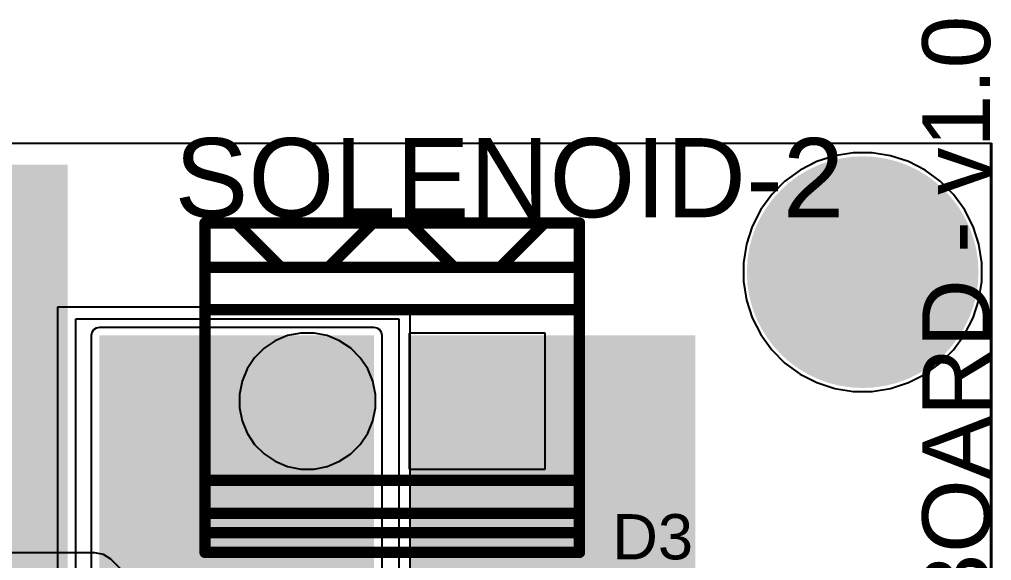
# Model space of a CAD drawing. Header units: millimetres. Extents: x 0.2 to 61.8, y 0.1 to 56.6.
# Drawn here: x 39.94 to 61.77, y 44.4 to 56.55 of the extents above; entities that cross this region are included whole.
import ezdxf

# ---------------------------------------------------------------- set-up
doc = ezdxf.new("R2010")
doc.units = ezdxf.units.MM
for name, color, linetype in [('BottomLayer', 5, 'Continuous'), ('BottomSolder', 6, 'Continuous'), ('MultiLayer', 9, 'Continuous'), ('PadHoleLayer', 156, 'Continuous'), ('TopLayer', 1, 'Continuous'), ('TopOverlay', 2, 'Continuous'), ('TopSolder', 216, 'Continuous')]:
    doc.layers.add(name, color=color, linetype=linetype)
doc.styles.add('Arial', font='', dxfattribs={"height": 0.2})
doc.styles.get('Arial').set_extended_font_data('Arial')

# ---------------------------------------------------------------- blocks, each defined once
blk = doc.blocks.new('DB125_3_81_2P_BK_S_39')
at = {"layer": 'BottomLayer'}
blk.add_hatch(color=5, dxfattribs=at).paths.add_polyline_path([(-3.255, 1.35), (-0.555, 1.35), (-0.555, -1.35), (-3.255, -1.35)])
h = blk.add_hatch(color=5, dxfattribs=at)
edge = h.paths.add_edge_path()
edge.add_arc((1.905, 0), 1.35, 0, 360)
at = {"layer": 'BottomSolder'}
blk.add_hatch(color=6, dxfattribs=at).paths.add_polyline_path([(-3.306, 1.401), (-0.504, 1.401), (-0.504, -1.401), (-3.306, -1.401)])
h = blk.add_hatch(color=6, dxfattribs=at)
edge = h.paths.add_edge_path()
edge.add_arc((1.905, 0), 1.401, 0, 360)
at = {"layer": 'MultiLayer'}
blk.add_hatch(color=9, dxfattribs=at).paths.add_polyline_path([(-3.255, 1.35), (-0.555, 1.35), (-0.555, -1.35), (-3.255, -1.35)])
h = blk.add_hatch(color=9, dxfattribs=at)
edge = h.paths.add_edge_path()
edge.add_arc((1.905, 0), 1.35, 0, 360)
at = {"layer": 'PadHoleLayer'}
h = blk.add_hatch(color=156, dxfattribs=at)
edge = h.paths.add_edge_path()
edge.add_arc((-1.905, 0), 0.675, 0, 360)
h = blk.add_hatch(color=156, dxfattribs=at)
edge = h.paths.add_edge_path()
edge.add_arc((1.905, 0), 0.675, 0, 360)
at = {"layer": 'TopLayer'}
blk.add_hatch(color=1, dxfattribs=at).paths.add_polyline_path([(-3.255, 1.35), (-0.555, 1.35), (-0.555, -1.35), (-3.255, -1.35)])
h = blk.add_hatch(color=1, dxfattribs=at)
edge = h.paths.add_edge_path()
edge.add_arc((1.905, 0), 1.35, 0, 360)
at = {"layer": 'TopSolder'}
blk.add_hatch(color=216, dxfattribs=at).paths.add_polyline_path([(-3.306, 1.401), (-0.504, 1.401), (-0.504, -1.401), (-3.306, -1.401)])
h = blk.add_hatch(color=216, dxfattribs=at)
edge = h.paths.add_edge_path()
edge.add_arc((1.905, 0), 1.401, 0, 360)
at = {"layer": 'TopOverlay', "const_width": 0.254}
for points in [[(-4.205, 3.4), (-4.205, -4)], [(4.205, 3.4), (-4.205, 3.4)], [(4.205, 3.4), (4.205, -4)], [(4.205, 2.957), (-4.205, 2.957)], [(4.205, 2.522), (-4.205, 2.522)], [(4.205, 1.778), (-4.205, 1.778)], [(4.205, -2.054), (-4.205, -2.054)], [(4.205, -3), (-4.205, -3)], [(-2.424, -3), (-3.424, -4)], [(-1.392, -3), (-1.402, -3)], [(-0.392, -4), (-1.392, -3)], [(1.432, -3), (0.432, -4)], [(2.562, -3), (2.562, -3.064)], [(3.498, -4), (2.562, -3.064)], [(4.205, -4), (-4.205, -4)], [(-3.424, -4), (-3.427, -4)], [(0.432, -4), (0.403, -4)]]:
    blk.add_lwpolyline(points, dxfattribs=at)
at = {"layer": 'TopOverlay', "const_width": 0.127}
for points in [[(-4.269, 3.4, 1), (-4.142, 3.4, 1)], [(-4.269, 3.4, 1), (-4.142, 3.4, 1)], [(4.142, 3.4, 1), (4.269, 3.4, 1)], [(4.142, 3.4, 1), (4.269, 3.4, 1)], [(-4.269, 2.957, 1), (-4.142, 2.957, 1)], [(4.142, 2.957, 1), (4.269, 2.957, 1)], [(-4.269, 2.522, 1), (-4.142, 2.522, 1)], [(4.142, 2.522, 1), (4.269, 2.522, 1)], [(-4.269, 1.778, 1), (-4.142, 1.778, 1)], [(4.142, 1.778, 1), (4.269, 1.778, 1)], [(-4.269, -2.054, 1), (-4.142, -2.054, 1)], [(4.142, -2.054, 1), (4.269, -2.054, 1)], [(-4.269, -3, 1), (-4.142, -3, 1)], [(-2.488, -3, 1), (-2.361, -3, 1)], [(-1.465, -3, 1), (-1.338, -3, 1)], [(-1.456, -3, 1), (-1.329, -3, 1)], [(-1.456, -3, 1), (-1.329, -3, 1)], [(1.369, -3, 1), (1.496, -3, 1)], [(2.499, -3, 1), (2.626, -3, 1)], [(2.499, -3.064, 1), (2.626, -3.064, 1)], [(2.499, -3.064, 1), (2.626, -3.064, 1)], [(4.142, -3, 1), (4.269, -3, 1)], [(-4.269, -4, 1), (-4.142, -4, 1)], [(-4.269, -4, 1), (-4.142, -4, 1)], [(-3.49, -4, 1), (-3.363, -4, 1)], [(-3.488, -4, 1), (-3.361, -4, 1)], [(-3.488, -4, 1), (-3.361, -4, 1)], [(-0.456, -4, 1), (-0.329, -4, 1)], [(0.34, -4, 1), (0.467, -4, 1)], [(0.369, -4, 1), (0.496, -4, 1)], [(0.369, -4, 1), (0.496, -4, 1)], [(3.434, -4, 1), (3.561, -4, 1)], [(4.142, -4, 1), (4.269, -4, 1)], [(4.141, -4, 1), (4.268, -4, 1)]]:
    blk.add_lwpolyline(points, format="xyb", close=True, dxfattribs=at)

msp = doc.modelspace()

# ---------------------------------------------------------------- hatches: boundary and pattern name
at = {"layer": 'BottomLayer'}
h = msp.add_hatch(color=5, dxfattribs=at)
edge = h.paths.add_edge_path()
edge.add_arc((58.877, 50.876), 2.5, 0, 360)
at = {"layer": 'BottomSolder'}
h = msp.add_hatch(color=6, dxfattribs=at)
edge = h.paths.add_edge_path()
edge.add_arc((58.877, 50.876), 2.602, 0, 360)
at = {"layer": 'MultiLayer'}
h = msp.add_hatch(color=9, dxfattribs=at)
edge = h.paths.add_edge_path()
edge.add_arc((58.877, 50.876), 2.5, 0, 360)
at = {"layer": 'PadHoleLayer'}
h = msp.add_hatch(color=156, dxfattribs=at)
edge = h.paths.add_edge_path()
edge.add_arc((58.877, 50.876), 2.5, 0, 360)
at = {"layer": 'TopLayer'}
for points in [[(36.929, 33.68), (41.021, 33.68), (41.021, 53.289), (36.929, 53.289)], [(41.732, 49.454), (41.732, 36.474), (47.904, 36.474), (47.904, 49.454)], [(48.717, 49.454), (48.717, 38.811), (55.118, 38.811), (55.118, 49.454)]]:
    msp.add_hatch(color=1, dxfattribs=at).paths.add_polyline_path(points)
h = msp.add_hatch(color=1, dxfattribs=at)
edge = h.paths.add_edge_path()
edge.add_arc((58.877, 50.876), 2.5, 0, 360)
at = {"layer": 'TopSolder'}
h = msp.add_hatch(color=216, dxfattribs=at)
edge = h.paths.add_edge_path()
edge.add_arc((58.877, 50.876), 2.602, 0, 360)

# ---------------------------------------------------------------- linework, layer by layer
at = {"layer": 'BottomLayer'}
for p, q in [((0.152, 53.772), (61.747, 53.772)), ((61.747, 53.772), (61.747, 0.127)), ((58.666, 53.554), (58.25, 53.488)), ((59.088, 53.554), (58.666, 53.554)), ((59.504, 53.488), (59.088, 53.554)), ((57.849, 53.358), (57.474, 53.166)), ((58.25, 53.488), (57.849, 53.358)), ((59.905, 53.358), (59.504, 53.488)), ((60.281, 53.166), (59.905, 53.358)), ((57.474, 53.166), (57.133, 52.919)), ((60.622, 52.919), (60.281, 53.166)), ((57.133, 52.919), (56.835, 52.621)), ((60.92, 52.621), (60.622, 52.919)), ((56.835, 52.621), (56.587, 52.28)), ((61.167, 52.28), (60.92, 52.621)), ((56.587, 52.28), (56.396, 51.904)), ((61.359, 51.904), (61.167, 52.28)), ((56.396, 51.904), (56.265, 51.503)), ((61.489, 51.503), (61.359, 51.904)), ((56.265, 51.503), (56.199, 51.087)), ((61.555, 51.087), (61.489, 51.503)), ((56.199, 51.087), (56.199, 50.665)), ((61.555, 50.665), (61.555, 51.087)), ((56.199, 50.665), (56.265, 50.249)), ((61.489, 50.249), (61.555, 50.665)), ((56.265, 50.249), (56.396, 49.848)), ((61.359, 49.848), (61.489, 50.249)), ((56.396, 49.848), (56.587, 49.473)), ((61.167, 49.473), (61.359, 49.848)), ((45.96, 49.45), (45.682, 49.335)), ((46.255, 49.508), (45.96, 49.45)), ((46.556, 49.508), (46.255, 49.508)), ((46.851, 49.45), (46.556, 49.508)), ((47.129, 49.335), (46.851, 49.45)), ((51.744, 49.508), (48.688, 49.508)), ((48.688, 49.508), (48.688, 46.453)), ((51.744, 46.453), (51.744, 49.508)), ((56.587, 49.473), (56.835, 49.132)), ((60.92, 49.132), (61.167, 49.473)), ((45.432, 49.167), (45.219, 48.955)), ((45.682, 49.335), (45.432, 49.167)), ((47.38, 49.167), (47.129, 49.335)), ((47.593, 48.955), (47.38, 49.167)), ((56.835, 49.132), (57.133, 48.834)), ((60.622, 48.834), (60.92, 49.132)), ((45.219, 48.955), (45.052, 48.704)), ((47.76, 48.704), (47.593, 48.955)), ((45.052, 48.704), (44.937, 48.426)), ((47.875, 48.426), (47.76, 48.704)), ((57.133, 48.834), (57.474, 48.586)), ((60.281, 48.586), (60.622, 48.834)), ((57.474, 48.586), (57.849, 48.395)), ((59.905, 48.395), (60.281, 48.586)), ((44.937, 48.426), (44.878, 48.131)), ((47.934, 48.131), (47.875, 48.426)), ((57.849, 48.395), (58.25, 48.264)), ((58.25, 48.264), (58.666, 48.198)), ((59.088, 48.198), (59.504, 48.264)), ((59.504, 48.264), (59.905, 48.395)), ((44.878, 48.131), (44.878, 47.83)), ((47.934, 47.83), (47.934, 48.131)), ((58.666, 48.198), (59.088, 48.198)), ((44.878, 47.83), (44.937, 47.535)), ((47.875, 47.535), (47.934, 47.83)), ((44.937, 47.535), (45.052, 47.257)), ((47.76, 47.257), (47.875, 47.535)), ((45.052, 47.257), (45.219, 47.007)), ((47.593, 47.007), (47.76, 47.257)), ((45.219, 47.007), (45.432, 46.794)), ((47.38, 46.794), (47.593, 47.007)), ((45.432, 46.794), (45.682, 46.627)), ((47.129, 46.627), (47.38, 46.794)), ((45.682, 46.627), (45.96, 46.512)), ((45.96, 46.512), (46.255, 46.453)), ((46.556, 46.453), (46.851, 46.512)), ((46.851, 46.512), (47.129, 46.627)), ((46.255, 46.453), (46.556, 46.453)), ((48.688, 46.453), (51.744, 46.453)), ((41.631, 44.574), (25.203, 44.574)), ((41.824, 44.536), (41.631, 44.574)), ((41.988, 44.426), (41.824, 44.536)), ((45.493, 40.921), (41.988, 44.426))]:
    msp.add_line(p, q, dxfattribs=at)
at = {"layer": 'TopLayer'}
for p, q in [((27.94, 53.772), (61.773, 53.772)), ((61.773, 53.772), (61.773, 0.33)), ((58.666, 53.554), (58.25, 53.488)), ((59.088, 53.554), (58.666, 53.554)), ((59.504, 53.488), (59.088, 53.554)), ((57.849, 53.358), (57.474, 53.166)), ((58.25, 53.488), (57.849, 53.358)), ((59.905, 53.358), (59.504, 53.488)), ((60.281, 53.166), (59.905, 53.358)), ((57.474, 53.166), (57.133, 52.919)), ((60.622, 52.919), (60.281, 53.166)), ((57.133, 52.919), (56.835, 52.621)), ((60.92, 52.621), (60.622, 52.919)), ((56.835, 52.621), (56.587, 52.28)), ((61.167, 52.28), (60.92, 52.621)), ((56.587, 52.28), (56.396, 51.904)), ((61.359, 51.904), (61.167, 52.28)), ((56.396, 51.904), (56.265, 51.503)), ((61.489, 51.503), (61.359, 51.904)), ((56.265, 51.503), (56.199, 51.087)), ((61.555, 51.087), (61.489, 51.503)), ((56.199, 51.087), (56.199, 50.665)), ((61.555, 50.665), (61.555, 51.087)), ((56.199, 50.665), (56.265, 50.249)), ((61.489, 50.249), (61.555, 50.665)), ((56.265, 50.249), (56.396, 49.848)), ((61.359, 49.848), (61.489, 50.249)), ((48.717, 50.089), (40.792, 50.089)), ((40.792, 50.089), (40.792, 38.1)), ((48.717, 49.83), (48.717, 50.089)), ((41.202, 34.725), (41.202, 49.83)), ((41.202, 49.83), (48.458, 49.83)), ((48.458, 49.83), (48.458, 38.223)), ((48.717, 38.223), (48.717, 49.83)), ((56.396, 49.848), (56.587, 49.473)), ((61.167, 49.473), (61.359, 49.848)), ((41.604, 49.582), (41.565, 49.523)), ((41.663, 49.621), (41.604, 49.582)), ((41.732, 49.635), (41.663, 49.621)), ((47.904, 49.635), (41.732, 49.635)), ((47.974, 49.621), (47.904, 49.635)), ((48.033, 49.582), (47.974, 49.621)), ((48.072, 49.523), (48.033, 49.582)), ((41.565, 49.523), (41.551, 49.454)), ((41.551, 49.454), (41.551, 36.474)), ((48.086, 49.454), (48.072, 49.523)), ((48.086, 36.474), (48.086, 49.454)), ((56.587, 49.473), (56.835, 49.132)), ((60.92, 49.132), (61.167, 49.473)), ((56.835, 49.132), (57.133, 48.834)), ((60.622, 48.834), (60.92, 49.132)), ((57.133, 48.834), (57.474, 48.586)), ((60.281, 48.586), (60.622, 48.834)), ((57.474, 48.586), (57.849, 48.395)), ((59.905, 48.395), (60.281, 48.586)), ((57.849, 48.395), (58.25, 48.264)), ((58.25, 48.264), (58.666, 48.198)), ((59.088, 48.198), (59.504, 48.264)), ((59.504, 48.264), (59.905, 48.395)), ((58.666, 48.198), (59.088, 48.198))]:
    msp.add_line(p, q, dxfattribs=at)

# ---------------------------------------------------------------- block references
at = {"rotation": 180}
msp.add_blockref('DB125_3_81_2P_BK_S_39', (48.311, 47.981), dxfattribs=at)

# ---------------------------------------------------------------- texts
at = {"layer": 'TopOverlay', "style": 'Arial'}
for s, height, rotation, p in [('SOLENOID BOARD - v1.0', 1.524, 90, (61.739, 31.556)), ('SOLENOID-2', 1.778, 360, (43.421, 52.109))]:
    msp.add_text(s, height=height, rotation=rotation, dxfattribs=at).set_placement(p)
msp.add_text('D3', height=1.016, dxfattribs=at).set_placement((53.254, 44.425))

doc.saveas('drawing.dxf')
